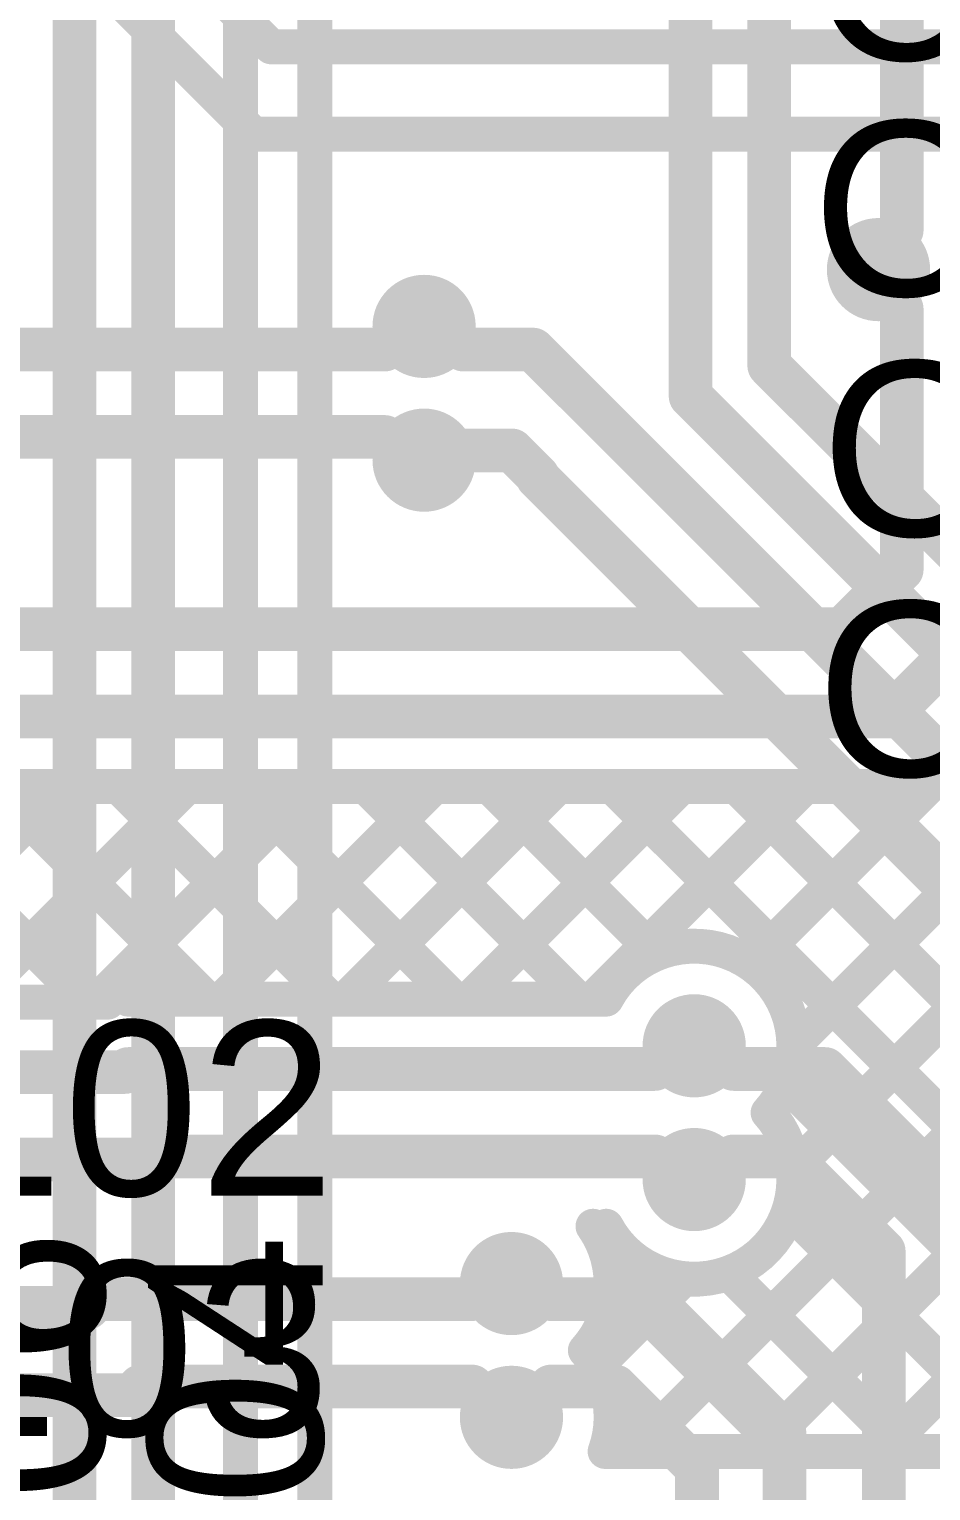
# Model space of a CAD drawing. Header units: millimetres. Extents: x -0.57 to 2.98, y -0.65 to 2.86.
# Drawn here: x 1.3356 to 1.542, y 0.9204 to 1.255 of the extents above; entities that cross this region are included whole.
import ezdxf

# ---------------------------------------------------------------- set-up
doc = ezdxf.new("R2010")
doc.units = ezdxf.units.MM
doc.header["$MEASUREMENT"] = 0
for name, color, linetype in [('BottomLayer', 5, 'Continuous'), ('BottomSolder', 6, 'Continuous'), ('Mechanical2', 216, 'Continuous'), ('TopLayer', 1, 'Continuous'), ('TopOverlay', 2, 'Continuous'), ('TopSolder', 216, 'Continuous'), ('ViaHoleLayer', 16, 'Continuous')]:
    doc.layers.add(name, color=color, linetype=linetype)
doc.styles.add('Arial', font='', dxfattribs={"height": 0.2})
doc.styles.get('Arial').set_extended_font_data('Arial')

msp = doc.modelspace()

# ---------------------------------------------------------------- hatches: boundary and pattern name
at = {"layer": 'BottomLayer'}
h = msp.add_hatch(color=5, dxfattribs=at)
edge = h.paths.add_edge_path()
edge.add_arc((1.53, 1.2), 0.01181, 0, 360)
h = msp.add_hatch(color=5, dxfattribs=at)
edge = h.paths.add_edge_path()
edge.add_arc((1.426, 1.187), 0.01181, 0, 360)
h = msp.add_hatch(color=5, dxfattribs=at)
edge = h.paths.add_edge_path()
edge.add_arc((1.426, 1.15638), 0.01181, 0, 360)
h = msp.add_hatch(color=5, dxfattribs=at)
edge = h.paths.add_edge_path()
edge.add_arc((1.48782, 1.02231), 0.01181, 0, 360)
h = msp.add_hatch(color=5, dxfattribs=at)
edge = h.paths.add_edge_path()
edge.add_arc((1.48782, 0.99169), 0.01181, 0, 360)
h = msp.add_hatch(color=5, dxfattribs=at)
edge = h.paths.add_edge_path()
edge.add_arc((1.446, 0.96788), 0.01181, 0, 360)
h = msp.add_hatch(color=5, dxfattribs=at)
edge = h.paths.add_edge_path()
edge.add_arc((1.446, 0.93726), 0.01181, 0, 360)
at = {"layer": 'BottomSolder'}
h = msp.add_hatch(color=6, dxfattribs=at)
edge = h.paths.add_edge_path()
edge.add_arc((1.53, 1.2), 0.00791, 0, 360)
h = msp.add_hatch(color=6, dxfattribs=at)
edge = h.paths.add_edge_path()
edge.add_arc((1.426, 1.187), 0.00791, 0, 360)
h = msp.add_hatch(color=6, dxfattribs=at)
edge = h.paths.add_edge_path()
edge.add_arc((1.426, 1.15638), 0.00791, 0, 360)
h = msp.add_hatch(color=6, dxfattribs=at)
edge = h.paths.add_edge_path()
edge.add_arc((1.48782, 1.02231), 0.00791, 0, 360)
h = msp.add_hatch(color=6, dxfattribs=at)
edge = h.paths.add_edge_path()
edge.add_arc((1.48782, 0.99169), 0.00791, 0, 360)
h = msp.add_hatch(color=6, dxfattribs=at)
edge = h.paths.add_edge_path()
edge.add_arc((1.446, 0.96788), 0.00791, 0, 360)
h = msp.add_hatch(color=6, dxfattribs=at)
edge = h.paths.add_edge_path()
edge.add_arc((1.446, 0.93726), 0.00791, 0, 360)
at = {"layer": 'TopLayer'}
h = msp.add_hatch(color=1, dxfattribs=at)
edge = h.paths.add_edge_path()
edge.add_arc((1.53, 1.2), 0.01181, 0, 360)
h = msp.add_hatch(color=1, dxfattribs=at)
edge = h.paths.add_edge_path()
edge.add_arc((1.426, 1.187), 0.01181, 0, 360)
h = msp.add_hatch(color=1, dxfattribs=at)
edge = h.paths.add_edge_path()
edge.add_arc((1.426, 1.15638), 0.01181, 0, 360)
h = msp.add_hatch(color=1, dxfattribs=at)
edge = h.paths.add_edge_path()
edge.add_arc((1.48782, 1.02231), 0.01181, 0, 360)
h = msp.add_hatch(color=1, dxfattribs=at)
edge = h.paths.add_edge_path()
edge.add_arc((1.48782, 0.99169), 0.01181, 0, 360)
h = msp.add_hatch(color=1, dxfattribs=at)
edge = h.paths.add_edge_path()
edge.add_arc((1.446, 0.96788), 0.01181, 0, 360)
h = msp.add_hatch(color=1, dxfattribs=at)
edge = h.paths.add_edge_path()
edge.add_arc((1.446, 0.93726), 0.01181, 0, 360)
at = {"layer": 'TopSolder'}
h = msp.add_hatch(color=216, dxfattribs=at)
edge = h.paths.add_edge_path()
edge.add_arc((1.53, 1.2), 0.00791, 0, 360)
h = msp.add_hatch(color=216, dxfattribs=at)
edge = h.paths.add_edge_path()
edge.add_arc((1.426, 1.187), 0.00791, 0, 360)
h = msp.add_hatch(color=216, dxfattribs=at)
edge = h.paths.add_edge_path()
edge.add_arc((1.426, 1.15638), 0.00791, 0, 360)
h = msp.add_hatch(color=216, dxfattribs=at)
edge = h.paths.add_edge_path()
edge.add_arc((1.48782, 1.02231), 0.00791, 0, 360)
h = msp.add_hatch(color=216, dxfattribs=at)
edge = h.paths.add_edge_path()
edge.add_arc((1.48782, 0.99169), 0.00791, 0, 360)
h = msp.add_hatch(color=216, dxfattribs=at)
edge = h.paths.add_edge_path()
edge.add_arc((1.446, 0.96788), 0.00791, 0, 360)
h = msp.add_hatch(color=216, dxfattribs=at)
edge = h.paths.add_edge_path()
edge.add_arc((1.446, 0.93726), 0.00791, 0, 360)
at = {"layer": 'ViaHoleLayer'}
h = msp.add_hatch(color=16, dxfattribs=at)
edge = h.paths.add_edge_path()
edge.add_arc((1.53, 1.2), 0.00591, 0, 360)
h = msp.add_hatch(color=16, dxfattribs=at)
edge = h.paths.add_edge_path()
edge.add_arc((1.426, 1.187), 0.00591, 0, 360)
h = msp.add_hatch(color=16, dxfattribs=at)
edge = h.paths.add_edge_path()
edge.add_arc((1.426, 1.15638), 0.00591, 0, 360)
h = msp.add_hatch(color=16, dxfattribs=at)
edge = h.paths.add_edge_path()
edge.add_arc((1.48782, 1.02231), 0.00591, 0, 360)
h = msp.add_hatch(color=16, dxfattribs=at)
edge = h.paths.add_edge_path()
edge.add_arc((1.48782, 0.99169), 0.00591, 0, 360)
h = msp.add_hatch(color=16, dxfattribs=at)
edge = h.paths.add_edge_path()
edge.add_arc((1.446, 0.96788), 0.00591, 0, 360)
h = msp.add_hatch(color=16, dxfattribs=at)
edge = h.paths.add_edge_path()
edge.add_arc((1.446, 0.93726), 0.00591, 0, 360)

# ---------------------------------------------------------------- linework, layer by layer
at = {"layer": 'BottomLayer'}
for points, const_width in [([(1.487, 1.171), (1.487, 1.44246)], 0.01), ([(1.505, 1.178), (1.505, 1.435)], 0.01), ([(1.53531, 1.209), (1.53531, 1.43631)], 0.01), ([(1.346, 0.89104), (1.346, 1.364)], 0.01), ([(1.364, 0.88963), (1.364, 1.35654)], 0.01), ([(1.384, 0.869), (1.384, 1.328)], 0.008), ([(1.401, 0.87504), (1.401, 1.307)], 0.008), ([(1.53, 1.20369), (1.53531, 1.209)], 0.01), ([(1.53, 1.2), (1.53, 1.20369)], 0.01), ([(1.426, 1.187), (1.42969, 1.187)], 0.01), ([(1.42969, 1.187), (1.435, 1.18169)], 0.01), ([(1.435, 1.18169), (1.45096, 1.18169)], 0.01), ([(1.45096, 1.18169), (1.619, 1.01365)], 0.01), ([(1.505, 1.178), (1.5445, 1.1385)], 0.01), ([(1.487, 1.171), (1.65769, 1.00031)], 0.01), ([(1.426, 1.15638), (1.42823, 1.1586)], 0.01), ([(1.42823, 1.1586), (1.44614, 1.1586)], 0.01), ([(1.44614, 1.1586), (1.452, 1.15275)], 0.01), ([(1.452, 1.15236), (1.452, 1.15275)], 0.01), ([(1.452, 1.15236), (1.599, 1.00536)], 0.01), ([(1.5445, 1.1385), (1.60868, 1.07432)], 0.01), ([(1.49682, 1.017), (1.5178, 1.017)], 0.01), ([(1.5178, 1.017), (1.55119, 0.98362)], 0.01), ([(1.49682, 0.997), (1.50952, 0.997)], 0.01), ([(1.50952, 0.997), (1.53119, 0.97533)], 0.01), ([(1.53119, 0.91539), (1.53119, 0.97533)], 0.01), ([(1.455, 0.96431), (1.4781, 0.96431)], 0.01), ([(1.4781, 0.96431), (1.50846, 0.93394)], 0.01), ([(1.455, 0.94431), (1.46981, 0.94431)], 0.01), ([(1.46981, 0.94431), (1.48846, 0.92566)], 0.01), ([(1.50846, 0.91407), (1.50846, 0.93394)], 0.01), ([(1.48846, 0.90907), (1.48846, 0.92566)], 0.01)]:
    msp.add_lwpolyline(points, dxfattribs=dict(at, const_width=const_width))
at = {"layer": 'BottomLayer', "const_width": 0.005}
for points in [[(1.53281, 1.209, 1), (1.53781, 1.209, 1)], [(1.53281, 1.209, 1), (1.53781, 1.209, 1)], [(1.5275, 1.20369, 1), (1.5325, 1.20369, 1)], [(1.5275, 1.20369, 1), (1.5325, 1.20369, 1)], [(1.5275, 1.2, 1), (1.5325, 1.2, 1)], [(1.4235, 1.187, 1), (1.4285, 1.187, 1)], [(1.42719, 1.187, 1), (1.43219, 1.187, 1)], [(1.42719, 1.187, 1), (1.43219, 1.187, 1)], [(1.4325, 1.18169, 1), (1.4375, 1.18169, 1)], [(1.4325, 1.18169, 1), (1.4375, 1.18169, 1)], [(1.44846, 1.18169, 1), (1.45346, 1.18169, 1)], [(1.44846, 1.18169, 1), (1.45346, 1.18169, 1)], [(1.5025, 1.178, 1), (1.5075, 1.178, 1)], [(1.5025, 1.178, 1), (1.5075, 1.178, 1)], [(1.4845, 1.171, 1), (1.4895, 1.171, 1)], [(1.4845, 1.171, 1), (1.4895, 1.171, 1)], [(1.4235, 1.15638, 1), (1.4285, 1.15638, 1)], [(1.42573, 1.1586, 1), (1.43073, 1.1586, 1)], [(1.42573, 1.1586, 1), (1.43073, 1.1586, 1)], [(1.44364, 1.1586, 1), (1.44864, 1.1586, 1)], [(1.44364, 1.1586, 1), (1.44864, 1.1586, 1)], [(1.4495, 1.15275, 1), (1.4545, 1.15275, 1)], [(1.4495, 1.15275, 1), (1.4545, 1.15275, 1)], [(1.4495, 1.15236, 1), (1.4545, 1.15236, 1)], [(1.4495, 1.15236, 1), (1.4545, 1.15236, 1)], [(1.542, 1.1385, 1), (1.547, 1.1385, 1)], [(1.542, 1.1385, 1), (1.547, 1.1385, 1)], [(1.49432, 1.017, 1), (1.49932, 1.017, 1)], [(1.5153, 1.017, 1), (1.5203, 1.017, 1)], [(1.5153, 1.017, 1), (1.5203, 1.017, 1)], [(1.49432, 0.997, 1), (1.49932, 0.997, 1)], [(1.50702, 0.997, 1), (1.51202, 0.997, 1)], [(1.50702, 0.997, 1), (1.51202, 0.997, 1)], [(1.52869, 0.97533, 1), (1.53369, 0.97533, 1)], [(1.52869, 0.97533, 1), (1.53369, 0.97533, 1)], [(1.4525, 0.96431, 1), (1.4575, 0.96431, 1)], [(1.4756, 0.96431, 1), (1.4806, 0.96431, 1)], [(1.4756, 0.96431, 1), (1.4806, 0.96431, 1)], [(1.4525, 0.94431, 1), (1.4575, 0.94431, 1)], [(1.46731, 0.94431, 1), (1.47231, 0.94431, 1)], [(1.46731, 0.94431, 1), (1.47231, 0.94431, 1)], [(1.50596, 0.93394, 1), (1.51096, 0.93394, 1)], [(1.50596, 0.93394, 1), (1.51096, 0.93394, 1)], [(1.48596, 0.92566, 1), (1.49096, 0.92566, 1)], [(1.48596, 0.92566, 1), (1.49096, 0.92566, 1)]]:
    msp.add_lwpolyline(points, format="xyb", close=True, dxfattribs=at)
at = {"layer": 'Mechanical2', "const_width": 0.01}
msp.add_lwpolyline([(1.75783, 2.80917, -6.230382), (0.64896, 2.81029)], format="xyb", dxfattribs=at)
at = {"layer": 'TopLayer'}
for points, const_width in [([(1.10914, 1.50886), (1.387, 1.231)], 0.008), ([(1.133, 1.509), (1.391, 1.251)], 0.008), ([(1.391, 1.251), (1.579, 1.251)], 0.008), ([(1.387, 1.231), (1.565, 1.231)], 0.008), ([(1.53531, 1.13131), (1.53531, 1.191)], 0.01), ([(1.29831, 1.18169), (1.417, 1.18169)], 0.01), ([(1.29003, 1.16169), (1.417, 1.16169)], 0.01), ([(1.52169, 1.11769), (1.53531, 1.13131)], 0.01), ([(1.53228, 1.09769), (1.55531, 1.12072)], 0.01), ([(1.296, 1.11769), (1.52169, 1.11769)], 0.01), ([(1.54361, 1.08639), (1.56044, 1.10322)], 0.008), ([(1.296, 1.09769), (1.53228, 1.09769)], 0.01), ([(1.50089, 1.04101), (1.56001, 1.10014)], 0.008), ([(1.29419, 1.03231), (1.34357, 1.08169)], 0.008), ([(1.30596, 1.08169), (1.53228, 1.08169)], 0.008), ([(1.32248, 1.03231), (1.37186, 1.08169)], 0.008), ([(1.32769, 1.08169), (1.37638, 1.033)], 0.008), ([(1.35076, 1.03231), (1.40014, 1.08169)], 0.008), ([(1.35598, 1.08169), (1.40466, 1.033)], 0.008), ([(1.37974, 1.033), (1.42843, 1.08169)], 0.008), ([(1.38426, 1.08169), (1.43295, 1.033)], 0.008), ([(1.40802, 1.033), (1.45671, 1.08169)], 0.008), ([(1.41254, 1.08169), (1.46123, 1.033)], 0.008), ([(1.43631, 1.033), (1.48499, 1.08169)], 0.008), ([(1.44083, 1.08169), (1.47912, 1.0434)], 0.008), ([(1.46459, 1.033), (1.51328, 1.08169)], 0.008), ([(1.46911, 1.08169), (1.55494, 0.99586)], 0.008), ([(1.4974, 1.08169), (1.56, 1.01909)], 0.008), ([(1.52568, 1.08169), (1.56, 1.04737)], 0.008), ([(1.30299, 1.07811), (1.34879, 1.03231)], 0.008), ([(1.51063, 1.02247), (1.56, 1.07184)], 0.008), ([(1.51051, 0.99407), (1.56, 1.04356)], 0.008), ([(1.26815, 1.03231), (1.35361, 1.03231)], 0.008), ([(1.35826, 1.033), (1.46767, 1.033)], 0.008), ([(1.47883, 1.017), (1.48414, 1.02231)], 0.01), ([(1.48414, 1.02231), (1.48782, 1.02231)], 0.01), ([(1.257, 1.01631), (1.35757, 1.01631)], 0.01), ([(1.35757, 1.01631), (1.35826, 1.017)], 0.01), ([(1.35826, 1.017), (1.47883, 1.017)], 0.01), ([(1.47417, 0.92945), (1.56, 1.01527)], 0.008), ([(1.50891, 1.01361), (1.59307, 0.92945)], 0.008), ([(1.257, 0.99631), (1.36585, 0.99631)], 0.01), ([(1.36585, 0.99631), (1.36654, 0.997)], 0.01), ([(1.36654, 0.997), (1.47883, 0.997)], 0.01), ([(1.47883, 0.997), (1.48414, 0.99169)], 0.01), ([(1.48414, 0.99169), (1.48782, 0.99169)], 0.01), ([(1.50954, 0.9847), (1.56479, 0.92945)], 0.008), ([(1.50246, 0.92945), (1.55279, 0.97978)], 0.008), ([(1.49568, 0.97027), (1.5365, 0.92945)], 0.008), ([(1.46551, 0.94907), (1.48544, 0.969)], 0.008), ([(1.46879, 0.96888), (1.50822, 0.92945)], 0.008), ([(1.288, 0.96231), (1.349, 0.96231)], 0.01), ([(1.349, 0.96231), (1.351, 0.96431)], 0.01), ([(1.351, 0.96431), (1.437, 0.96431)], 0.01), ([(1.53074, 0.92945), (1.56554, 0.96424)], 0.008), ([(1.288, 0.94231), (1.359, 0.94231)], 0.01), ([(1.359, 0.94231), (1.361, 0.94431)], 0.01), ([(1.361, 0.94431), (1.437, 0.94431)], 0.01), ([(1.46853, 0.94086), (1.47994, 0.92945)], 0.008), ([(1.46743, 0.92945), (1.83654, 0.92945)], 0.008)]:
    msp.add_lwpolyline(points, dxfattribs=dict(at, const_width=const_width))
for points, const_width in [([(1.389, 1.251, 1), (1.393, 1.251, 1)], 0.004), ([(1.389, 1.251, 1), (1.393, 1.251, 1)], 0.004), ([(1.385, 1.231, 1), (1.389, 1.231, 1)], 0.004), ([(1.385, 1.231, 1), (1.389, 1.231, 1)], 0.004), ([(1.53281, 1.191, 1), (1.53781, 1.191, 1)], 0.005), ([(1.4145, 1.18169, 1), (1.4195, 1.18169, 1)], 0.005), ([(1.4145, 1.16169, 1), (1.4195, 1.16169, 1)], 0.005), ([(1.53281, 1.13131, 1), (1.53781, 1.13131, 1)], 0.005), ([(1.53281, 1.13131, 1), (1.53781, 1.13131, 1)], 0.005), ([(1.51919, 1.11769, 1), (1.52419, 1.11769, 1)], 0.005), ([(1.51919, 1.11769, 1), (1.52419, 1.11769, 1)], 0.005), ([(1.52978, 1.09769, 1), (1.53478, 1.09769, 1)], 0.005), ([(1.52978, 1.09769, 1), (1.53478, 1.09769, 1)], 0.005), ([(1.5416, 1.08638, 1), (1.5456, 1.08638, 1)], 0.004), ([(1.54161, 1.08639, 1), (1.54561, 1.08639, 1)], 0.004), ([(1.54161, 1.08639, 1), (1.54561, 1.08639, 1)], 0.004), ([(1.34157, 1.08169, 1), (1.34557, 1.08169, 1)], 0.004), ([(1.35398, 1.08169, 1), (1.35798, 1.08169, 1)], 0.004), ([(1.36986, 1.08169, 1), (1.37386, 1.08169, 1)], 0.004), ([(1.38226, 1.08169, 1), (1.38626, 1.08169, 1)], 0.004), ([(1.39814, 1.08169, 1), (1.40214, 1.08169, 1)], 0.004), ([(1.41054, 1.08169, 1), (1.41454, 1.08169, 1)], 0.004), ([(1.42643, 1.08169, 1), (1.43043, 1.08169, 1)], 0.004), ([(1.43883, 1.08169, 1), (1.44283, 1.08169, 1)], 0.004), ([(1.45471, 1.08169, 1), (1.45871, 1.08169, 1)], 0.004), ([(1.46711, 1.08169, 1), (1.47111, 1.08169, 1)], 0.004), ([(1.48299, 1.08169, 1), (1.48699, 1.08169, 1)], 0.004), ([(1.4954, 1.08169, 1), (1.4994, 1.08169, 1)], 0.004), ([(1.51128, 1.08169, 1), (1.51528, 1.08169, 1)], 0.004), ([(1.52368, 1.08169, 1), (1.52768, 1.08169, 1)], 0.004), ([(1.53028, 1.08169, 1), (1.53428, 1.08169, 1)], 0.004), ([(1.53028, 1.08169, 1), (1.53428, 1.08169, 1)], 0.004), ([(1.53028, 1.08169, 1), (1.53428, 1.08169, 1)], 0.004), ([(1.47712, 1.0434, 1), (1.48112, 1.0434, 1)], 0.004), ([(1.49889, 1.04101, 1), (1.50289, 1.04101, 1)], 0.004), ([(1.34679, 1.03231, 1), (1.35079, 1.03231, 1)], 0.004), ([(1.34876, 1.03231, 1), (1.35276, 1.03231, 1)], 0.004), ([(1.35161, 1.03231, 1), (1.35561, 1.03231, 1)], 0.004), ([(1.35626, 1.033, 1), (1.36026, 1.033, 1)], 0.004), ([(1.37438, 1.033, 1), (1.37838, 1.033, 1)], 0.004), ([(1.37774, 1.033, 1), (1.38174, 1.033, 1)], 0.004), ([(1.40266, 1.033, 1), (1.40666, 1.033, 1)], 0.004), ([(1.40602, 1.033, 1), (1.41002, 1.033, 1)], 0.004), ([(1.43095, 1.033, 1), (1.43495, 1.033, 1)], 0.004), ([(1.43431, 1.033, 1), (1.43831, 1.033, 1)], 0.004), ([(1.45923, 1.033, 1), (1.46323, 1.033, 1)], 0.004), ([(1.46259, 1.033, 1), (1.46659, 1.033, 1)], 0.004), ([(1.46567, 1.033, 1), (1.46967, 1.033, 1)], 0.004), ([(1.46567, 1.033, 1), (1.46967, 1.033, 1)], 0.004), ([(1.48164, 1.02231, 1), (1.48664, 1.02231, 1)], 0.005), ([(1.48164, 1.02231, 1), (1.48664, 1.02231, 1)], 0.005), ([(1.48532, 1.02231, 1), (1.49032, 1.02231, 1)], 0.005), ([(1.50863, 1.02247, 1), (1.51263, 1.02247, 1)], 0.004), ([(1.50863, 1.02231, 1), (1.51263, 1.02231, 1)], 0.004), ([(1.50863, 1.02231, 1), (1.51263, 1.02231, 1)], 0.004), ([(1.35507, 1.01631, 1), (1.36007, 1.01631, 1)], 0.005), ([(1.35507, 1.01631, 1), (1.36007, 1.01631, 1)], 0.005), ([(1.35576, 1.017, 1), (1.36076, 1.017, 1)], 0.005), ([(1.35576, 1.017, 1), (1.36076, 1.017, 1)], 0.005), ([(1.47633, 1.017, 1), (1.48133, 1.017, 1)], 0.005), ([(1.47633, 1.017, 1), (1.48133, 1.017, 1)], 0.005), ([(1.50691, 1.01361, 1), (1.51091, 1.01361, 1)], 0.004), ([(1.50273, 1.007, 1), (1.50673, 1.007, 1)], 0.004), ([(1.50273, 1.007, 1), (1.50673, 1.007, 1)], 0.004), ([(1.36335, 0.99631, 1), (1.36835, 0.99631, 1)], 0.005), ([(1.36335, 0.99631, 1), (1.36835, 0.99631, 1)], 0.005), ([(1.36404, 0.997, 1), (1.36904, 0.997, 1)], 0.005), ([(1.36404, 0.997, 1), (1.36904, 0.997, 1)], 0.005), ([(1.47633, 0.997, 1), (1.48133, 0.997, 1)], 0.005), ([(1.47633, 0.997, 1), (1.48133, 0.997, 1)], 0.005), ([(1.50851, 0.99407, 1), (1.51251, 0.99407, 1)], 0.004), ([(1.48164, 0.99169, 1), (1.48664, 0.99169, 1)], 0.005), ([(1.48164, 0.99169, 1), (1.48664, 0.99169, 1)], 0.005), ([(1.48532, 0.99169, 1), (1.49032, 0.99169, 1)], 0.005), ([(1.50863, 0.99169, 1), (1.51263, 0.99169, 1)], 0.004), ([(1.50863, 0.99169, 1), (1.51263, 0.99169, 1)], 0.004), ([(1.50754, 0.9847, 1), (1.51154, 0.9847, 1)], 0.004), ([(1.46266, 0.981, 1), (1.46666, 0.981, 1)], 0.004), ([(1.46567, 0.981, 1), (1.46967, 0.981, 1)], 0.004), ([(1.49368, 0.97027, 1), (1.49768, 0.97027, 1)], 0.004), ([(1.46679, 0.96888, 1), (1.47079, 0.96888, 1)], 0.004), ([(1.46681, 0.96788, 1), (1.47081, 0.96788, 1)], 0.004), ([(1.46681, 0.96788, 1), (1.47081, 0.96788, 1)], 0.004), ([(1.48344, 0.969, 1), (1.48744, 0.969, 1)], 0.004), ([(1.3465, 0.96231, 1), (1.3515, 0.96231, 1)], 0.005), ([(1.3465, 0.96231, 1), (1.3515, 0.96231, 1)], 0.005), ([(1.3485, 0.96431, 1), (1.3535, 0.96431, 1)], 0.005), ([(1.3485, 0.96431, 1), (1.3535, 0.96431, 1)], 0.005), ([(1.4345, 0.96431, 1), (1.4395, 0.96431, 1)], 0.005), ([(1.46091, 0.95257, 1), (1.46491, 0.95257, 1)], 0.004), ([(1.46091, 0.95257, 1), (1.46491, 0.95257, 1)], 0.004), ([(1.46351, 0.94907, 1), (1.46751, 0.94907, 1)], 0.004), ([(1.3565, 0.94231, 1), (1.3615, 0.94231, 1)], 0.005), ([(1.3565, 0.94231, 1), (1.3615, 0.94231, 1)], 0.005), ([(1.3585, 0.94431, 1), (1.3635, 0.94431, 1)], 0.005), ([(1.3585, 0.94431, 1), (1.3635, 0.94431, 1)], 0.005), ([(1.4345, 0.94431, 1), (1.4395, 0.94431, 1)], 0.005), ([(1.46653, 0.94086, 1), (1.47053, 0.94086, 1)], 0.004), ([(1.46681, 0.93726, 1), (1.47081, 0.93726, 1)], 0.004), ([(1.46681, 0.93726, 1), (1.47081, 0.93726, 1)], 0.004), ([(1.46543, 0.92945, 1), (1.46943, 0.92945, 1)], 0.004), ([(1.46543, 0.92945, 1), (1.46943, 0.92945, 1)], 0.004), ([(1.47217, 0.92945, 1), (1.47617, 0.92945, 1)], 0.004), ([(1.47794, 0.92945, 1), (1.48194, 0.92945, 1)], 0.004), ([(1.50046, 0.92945, 1), (1.50446, 0.92945, 1)], 0.004), ([(1.50622, 0.92945, 1), (1.51022, 0.92945, 1)], 0.004), ([(1.52874, 0.92945, 1), (1.53274, 0.92945, 1)], 0.004), ([(1.5345, 0.92945, 1), (1.5385, 0.92945, 1)], 0.004)]:
    msp.add_lwpolyline(points, format="xyb", close=True, dxfattribs=dict(at, const_width=const_width))
at = {"layer": 'TopLayer', "const_width": 0.008}
for points in [[(1.54361, 1.08639, -0.199231), (1.53228, 1.08169)], [(1.5436, 1.08638, -0.198912), (1.53228, 1.08169)], [(1.46767, 1.033, -0.781688), (1.51063, 1.02231)], [(1.51063, 1.02231, -0.186064), (1.50473, 1.007)], [(1.50473, 1.007, -0.186064), (1.51063, 0.99169)], [(1.51063, 0.99169, -0.781688), (1.46767, 0.981)], [(1.46466, 0.981, -0.154438), (1.46881, 0.96788)], [(1.46881, 0.96788, -0.186064), (1.46291, 0.95257)], [(1.46291, 0.95257, -0.186064), (1.46881, 0.93726)], [(1.46881, 0.93726, -0.087597), (1.46743, 0.92945)]]:
    msp.add_lwpolyline(points, format="xyb", dxfattribs=at)

# ---------------------------------------------------------------- texts
at = {"layer": 'TopOverlay', "style": 'Arial'}
for s, p in [('C32', (1.51468, 1.24801)), ('C30', (1.51468, 1.19401)), ('C25', (1.51668, 1.13901)), ('C24', (1.51568, 1.08401)), ('C102', (1.27202, 0.98801)), ('C103', (1.27102, 0.93301))]:
    msp.add_text(s, height=0.04, dxfattribs=at).set_placement(p)
for s, p in [('SB106', (1.35279, 0.81259)), ('SB104', (1.40279, 0.81136))]:
    msp.add_text(s, height=0.04, rotation=90, dxfattribs=at).set_placement(p)

doc.saveas('drawing.dxf')
